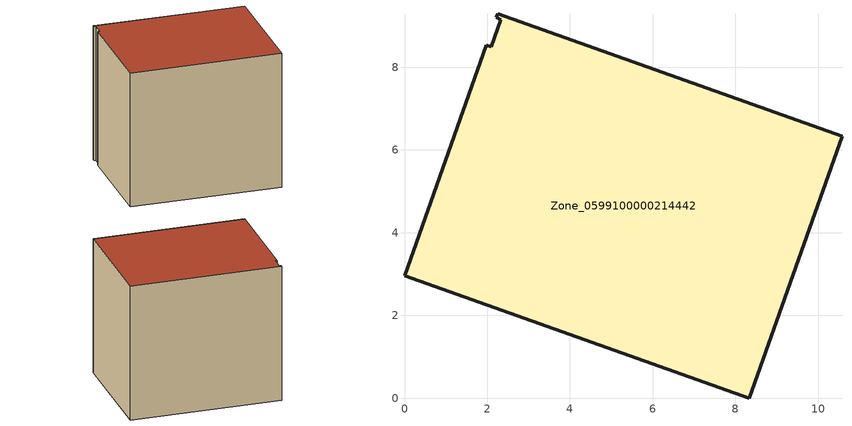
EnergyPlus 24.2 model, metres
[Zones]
Zone_0599100000214442
 floor ground (C_G): 2.1,8.49 2.32,9.15 2.22,9.21 2.25,9.29 10.58,6.33 8.33,0 0,2.96 1.98,8.53 z0.5
 wall outside (C_F): 2.25,9.29 2.22,9.21 2.32,9.15 2.1,8.49 1.98,8.53 0,2.96 8.33,0 10.58,6.33 2.25,9.29 z0.5:8.64
 roof outside (C_R): 2.32,9.15 2.1,8.49 1.98,8.53 0,2.96 8.33,0 10.58,6.33 2.25,9.29 2.22,9.21 z8.64
[BUILDING]
Pand.0599100000214442: North Axis=0; Terrain=City; Loads Convergence Tolerance Value=0.04; Temperature Convergence Tolerance Value=0.4; Solar Distribution=FullExterior; Maximum Number of Warmup Days=25; Minimum Number of Warmup Days=1
[Site:Location]
Rotterdam.The.Hague.AP_ZH_NLD Design_Conditions: Latitude=51.96; Longitude=4.45; Time Zone=1; Elevation=-4.5
[SITE:GROUNDTEMPERATURE:BUILDINGSURFACE]
18, 18, 18, 18, 18, 18, 18, 18, 18, 18, 18, 18
[MATERIAL] Thermal Absorptance=0.9; Solar Absorptance=0.7; Visible Absorptance=0.7
Name | Roughness | Thickness | Conductivity | Density | Specific Heat
G.TC.1965-1974 | MediumSmooth | 0.15 | 0.882353 | 540 | 1210
F.TC.1965-1974 | Rough | 0.3 | 0.697674 | 1920 | 840
R.TC.1965-1974 | MediumRough | 0.2 | 0.232558 | 1500 | 1000
[CONSTRUCTION]
C_G: G.TC.1965-1974
C_F: F.TC.1965-1974
C_R: R.TC.1965-1974
[ZONE]
Zone_0599100000214442: Type=1; Multiplier=1; Ceiling Height=Autocalculate; Volume=Autocalculate; Floor Area=autocalculate; Part of Total Floor Area=Yes
[ZONEINFILTRATION:DESIGNFLOWRATE]
Infil_Zone_0599100000214442: Zone or ZoneList or Space or SpaceList=Zone_0599100000214442; Schedule=AlwaysOn; Design Flow Rate Calculation Method=Flow/Area; Flow Rate per Floor Area=0.003; Constant Term Coefficient=1; Temperature Term Coefficient=0; Velocity Term Coefficient=0; Velocity Squared Term Coefficient=0
[HVACTEMPLATE:ZONE:IDEALLOADSAIRSYSTEM]
Zone_0599100000214442: Maximum Heating Supply Air Temperature=50; Minimum Cooling Supply Air Temperature=13; Maximum Heating Supply Air Humidity Ratio=0.0156; Minimum Cooling Supply Air Humidity Ratio=0.0077; Heating Limit=NoLimit; Cooling Limit=NoLimit; Dehumidification Control Type=ConstantSensibleHeatRatio; Cooling Sensible Heat Ratio=0.7; Dehumidification Setpoint=60; Humidification Control Type=None; Humidification Setpoint=30; Outdoor Air Method=None; Outdoor Air Flow Rate per Person=0.00944; Outdoor Air Flow Rate per Zone Floor Area=0; Outdoor Air Flow Rate per Zone=0; Demand Controlled Ventilation Type=None; Outdoor Air Economizer Type=NoEconomizer; Heat Recovery Type=None; Sensible Heat Recovery Effectiveness=0.7; Latent Heat Recovery Effectiveness=0.65
[ZONECONTROL:THERMOSTAT]
ThermostatControl_Zone_0599100000214442: Zone or ZoneList=Zone_0599100000214442; Control Type Schedule=DualSetpointControlType; Control 1=Thermostat_Zone_0599100000214442; Temperature Difference Between Cutout And Setpoint=0
[THERMOSTATSETPOINT:DUALSETPOINT]
Thermostat_Zone_0599100000214442: Heating Setpoint Temperature Schedule=HeatingSetpoint_Zone_0599100000214442; Cooling Setpoint Temperature Schedule=CoolingSetpoint_Zone_0599100000214442
[SCHEDULE:COMPACT]
HeatingSetpoint_Zone_0599100000214442: Through: 12/31, For: AllDays, Until: 24:00, 21
CoolingSetpoint_Zone_0599100000214442: Through: 12/31, For: AllDays, Until: 24:00, 24
DualSetpointControlType: Through: 12/31, For: AllDays, Until: 24:00, 4
AlwaysOn: Through: 12/31, For: AllDays, Until: 24:00, 1
